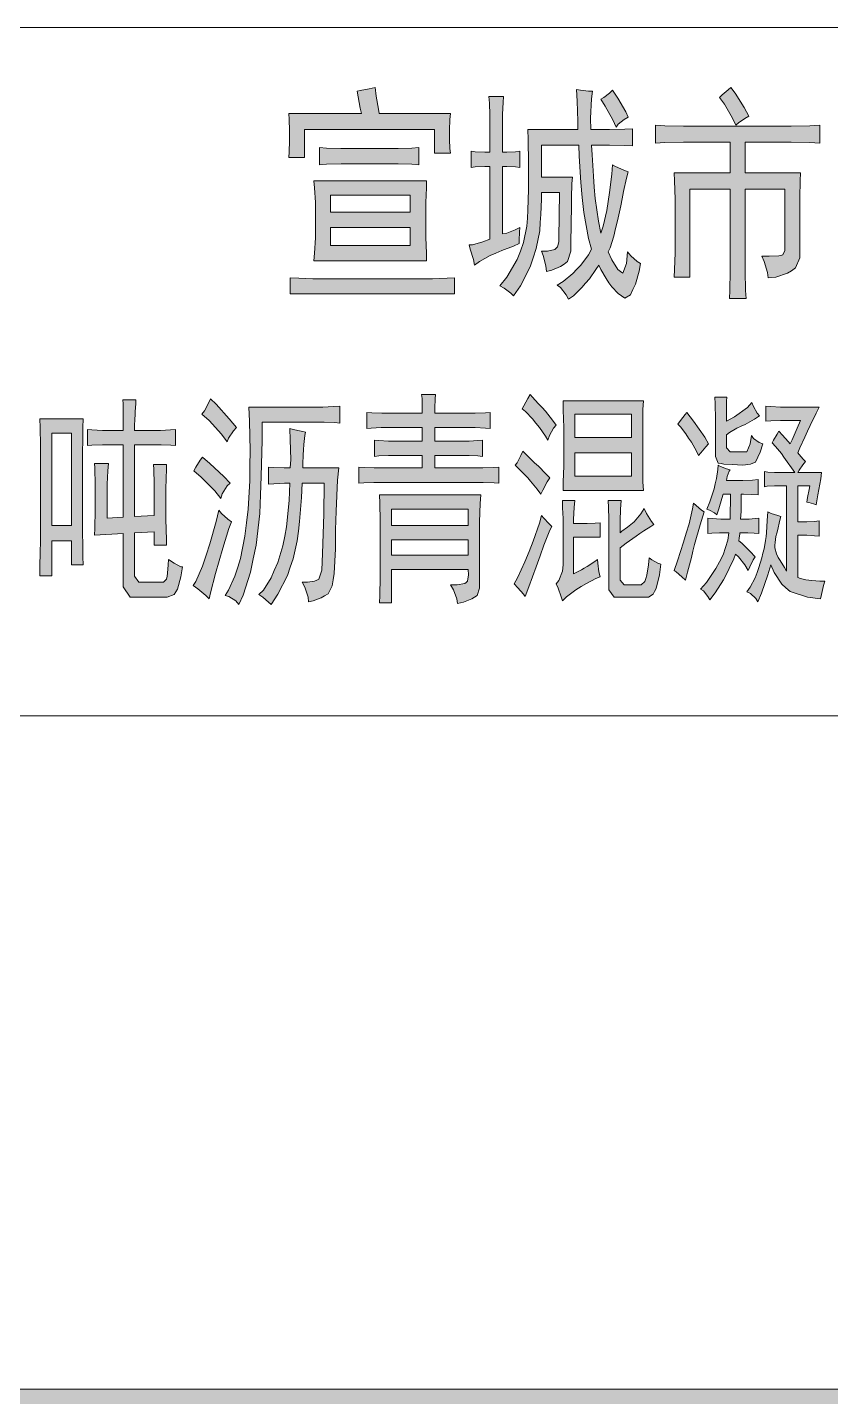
# Model space of a CAD drawing. Header units: millimetres. Extents: x 0 to 207, y 0 to 293.
# Drawn here: x 104.08 to 117.16, y 242.76 to 265.05 of the extents above; entities that cross this region are included whole.
import ezdxf

# ---------------------------------------------------------------- set-up
doc = ezdxf.new("R2010")
doc.units = ezdxf.units.MM

msp = doc.modelspace()

# ---------------------------------------------------------------- hatches: boundary and pattern name
h = msp.add_hatch(color=0)
h.dxf.hatch_style = 2
h.paths.add_polyline_path([(109.738583, 264.071806), (109.75975, 263.934222), (109.795028, 263.722556), (109.805611, 263.648472), (110.96625, 263.648472), (110.959194, 263.553222), (110.952139, 263.380361), (110.952139, 263.299222), (110.952139, 263.225139), (110.959194, 263.0805), (110.96625, 263.006417), (110.708722, 263.006417), (110.708722, 263.387417), (108.592056, 263.387417), (108.592056, 262.932333), (108.334528, 262.932333), (108.341583, 263.027583), (108.345111, 263.203972), (108.345111, 263.285111), (108.345111, 263.373306), (108.341583, 263.553222), (108.334528, 263.648472), (109.516333, 263.648472), (109.498694, 263.736667), (109.463417, 263.920111), (109.445778, 264.015361), (109.498694, 264.022417), (109.643333, 264.050639)])
h = msp.add_hatch(color=0)
h.dxf.hatch_style = 2
h.paths.add_polyline_path([(113.605028, 262.815917), (113.657944, 262.787694), (113.788472, 262.727722), (113.862556, 262.6995), (113.834333, 262.597194), (113.784944, 262.378472), (113.763778, 262.262056), (113.742611, 262.145639), (113.689694, 261.902222), (113.657944, 261.77875), (113.626194, 261.655278), (113.566222, 261.464778), (113.534472, 261.39775), (113.594444, 261.267222), (113.693222, 261.108472), (113.735556, 261.076722), (113.774361, 261.0485), (113.834333, 261.20725), (113.851972, 261.39775), (113.904889, 261.33425), (114.010722, 261.239), (114.063639, 261.210778), (114.038944, 261.083778), (113.978972, 260.872111), (113.940167, 260.783917), (113.901361, 260.69925), (113.809639, 260.646333), (113.753194, 260.681611), (113.69675, 260.720417), (113.594444, 260.82625), (113.548583, 260.893278), (113.502722, 260.963833), (113.418056, 261.108472), (113.382778, 261.179028), (113.336917, 261.108472), (113.231083, 260.960306), (113.167583, 260.886222), (113.107611, 260.815667), (112.970028, 260.681611), (112.892417, 260.625167), (112.853611, 260.69925), (112.758361, 260.815667), (112.705444, 260.858), (112.800694, 260.917972), (112.959444, 261.044972), (113.026472, 261.115528), (113.0935, 261.182556), (113.213444, 261.348361), (113.266361, 261.443611), (113.213444, 261.616472), (113.139361, 262.039806), (113.114667, 262.283222), (113.0935, 262.526639), (113.06175, 262.9535), (113.058222, 263.136944), (112.447917, 263.136944), (112.447917, 262.611306), (112.952389, 262.611306), (112.945333, 262.509), (112.938278, 262.276167), (112.938278, 262.145639), (112.927694, 261.545917), (112.927694, 261.411861), (112.87125, 261.242528), (112.818333, 261.200194), (112.761889, 261.161389), (112.61725, 261.097889), (112.532583, 261.076722), (112.518472, 261.171972), (112.479667, 261.341306), (112.447917, 261.411861), (112.546694, 261.411861), (112.666639, 261.436556), (112.687806, 261.457722), (112.708972, 261.478889), (112.730139, 261.560028), (112.730139, 261.616472), (112.740722, 262.364361), (112.447917, 262.364361), (112.447917, 262.255), (112.440861, 262.008056), (112.430278, 261.874), (112.423222, 261.739944), (112.36325, 261.454194), (112.313861, 261.3025), (112.264472, 261.154333), (112.105722, 260.843889), (111.992833, 260.681611), (111.9505, 260.727472), (111.841139, 260.808611), (111.770583, 260.843889), (111.887, 260.988528), (112.052806, 261.274278), (112.105722, 261.411861), (112.155111, 261.552972), (112.211556, 261.817556), (112.222139, 261.948083), (112.229194, 262.075083), (112.239778, 262.41375), (112.239778, 262.625417), (112.239778, 262.844139), (112.232722, 263.225139), (112.225667, 263.387417), (113.044111, 263.387417), (113.044111, 263.525), (113.033528, 263.853083), (113.022944, 264.043583), (113.086444, 264.029472), (113.213444, 264.015361), (113.280472, 264.015361), (113.262833, 263.891889), (113.248722, 263.574389), (113.255778, 263.387417), (113.432167, 263.387417), (113.559167, 263.387417), (113.809639, 263.394472), (113.933111, 263.401528), (113.933111, 263.122833), (113.809639, 263.129889), (113.559167, 263.136944), (113.432167, 263.136944), (113.266361, 263.136944), (113.273417, 262.978194), (113.294583, 262.632472), (113.308694, 262.452556), (113.322806, 262.269111), (113.37925, 261.895167), (113.418056, 261.704667), (113.453333, 261.814028), (113.513306, 262.071556), (113.534472, 262.216194), (113.559167, 262.364361), (113.594444, 262.664222)])
h = msp.add_hatch(color=0)
h.dxf.hatch_style = 2
h.paths.add_polyline_path([(113.605028, 264.029472), (113.693222, 263.898944), (113.82375, 263.676694), (113.862556, 263.592028), (113.799056, 263.553222), (113.700278, 263.475611), (113.665, 263.42975), (113.612083, 263.546167), (113.488611, 263.771944), (113.418056, 263.881306), (113.467444, 263.913056), (113.559167, 263.983611)])
h = msp.add_hatch(color=0)
h.dxf.hatch_style = 2
h.paths.add_polyline_path([(115.534722, 264.071806), (115.605278, 263.983611), (115.749917, 263.750778), (115.827528, 263.606139), (115.764028, 263.567333), (115.658194, 263.496778), (115.615861, 263.457972), (115.562944, 263.574389), (115.428889, 263.803694), (115.34775, 263.913056), (115.393611, 263.955389), (115.488861, 264.036528)])
h = msp.add_hatch(color=0)
h.dxf.hatch_style = 2
h.paths.add_polyline_path([(112.088083, 261.531806), (111.992833, 261.493), (111.802333, 261.418917), (111.707083, 261.376583), (111.611833, 261.337778), (111.438972, 261.239), (111.361361, 261.179028), (111.340194, 261.274278), (111.290806, 261.443611), (111.269639, 261.514167), (111.326083, 261.514167), (111.495417, 261.560028), (111.608306, 261.602361), (111.608306, 262.787694), (111.527167, 262.787694), (111.371944, 262.780639), (111.304917, 262.773583), (111.304917, 263.034639), (111.371944, 263.027583), (111.527167, 263.020528), (111.608306, 263.020528), (111.608306, 263.546167), (111.608306, 263.627306), (111.60125, 263.817806), (111.594194, 263.927167), (111.830556, 263.927167), (111.8235, 263.831917), (111.816444, 263.641417), (111.816444, 263.546167), (111.816444, 263.020528), (111.887, 263.020528), (112.028111, 263.027583), (112.098667, 263.034639), (112.098667, 262.773583), (112.028111, 262.780639), (111.887, 262.787694), (111.816444, 262.787694), (111.816444, 261.690556), (111.883472, 261.704667), (112.021056, 261.757583), (112.098667, 261.792861), (112.091611, 261.718778), (112.088083, 261.58825)])
h = msp.add_hatch(color=0)
h.dxf.hatch_style = 2
h.paths.add_polyline_path([(116.377861, 263.443861), (116.515444, 263.443861), (116.822361, 263.450917), (116.984639, 263.457972), (116.984639, 263.168694), (116.822361, 263.17575), (116.515444, 263.182806), (116.377861, 263.182806), (115.767556, 263.182806), (115.767556, 262.685389), (116.670667, 262.685389), (116.663611, 262.554861), (116.656556, 262.283222), (116.656556, 262.145639), (116.656556, 261.4295), (116.656556, 261.3025), (116.589528, 261.136694), (116.5225, 261.090833), (116.455472, 261.0485), (116.264972, 260.988528), (116.1415, 260.974417), (116.130917, 261.062611), (116.078, 261.239), (116.039194, 261.327194), (116.159139, 261.327194), (116.314361, 261.33425), (116.346111, 261.341306), (116.381389, 261.348361), (116.413139, 261.422444), (116.413139, 261.485944), (116.413139, 262.420806), (115.767556, 262.420806), (115.767556, 261.267222), (115.767556, 261.083778), (115.774611, 260.769806), (115.781667, 260.639278), (115.510028, 260.639278), (115.517083, 260.769806), (115.524139, 261.083778), (115.524139, 261.267222), (115.524139, 262.420806), (114.867972, 262.420806), (114.867972, 260.988528), (114.610444, 260.988528), (114.6175, 261.108472), (114.624556, 261.383639), (114.624556, 261.545917), (114.624556, 262.085667), (114.624556, 262.255), (114.6175, 262.554861), (114.610444, 262.685389), (115.524139, 262.685389), (115.524139, 263.182806), (114.913833, 263.182806), (114.762139, 263.182806), (114.45875, 263.17575), (114.307056, 263.168694), (114.307056, 263.457972), (114.45875, 263.450917), (114.762139, 263.443861), (114.913833, 263.443861)])
h = msp.add_hatch(color=0)
h.dxf.hatch_style = 2
h.paths.add_polyline_path([(110.006694, 263.0805), (110.116056, 263.0805), (110.338306, 263.087556), (110.451194, 263.094611), (110.451194, 262.815917), (110.338306, 262.822972), (110.116056, 262.830028), (110.006694, 262.830028), (109.31525, 262.830028), (109.18825, 262.830028), (108.948361, 262.822972), (108.835472, 262.815917), (108.835472, 263.094611), (108.948361, 263.087556), (109.181194, 263.0805), (109.304667, 263.0805)])
h = msp.add_hatch(color=0)
h.paths.add_polyline_path([(110.578194, 262.554861), (110.574667, 262.441972), (110.567611, 262.202083), (110.567611, 262.071556), (110.567611, 261.764639), (110.567611, 261.634111), (110.574667, 261.376583), (110.578194, 261.253111), (108.74375, 261.253111), (108.754333, 261.376583), (108.768444, 261.627056), (108.768444, 261.750528), (108.768444, 262.071556), (108.768444, 262.202083), (108.754333, 262.441972), (108.74375, 262.554861)])
h.paths.add_polyline_path([(110.310083, 261.500056), (110.310083, 261.792861), (109.011861, 261.792861), (109.011861, 261.500056)])
h.paths.add_polyline_path([(110.310083, 262.043333), (110.310083, 262.3185), (109.011861, 262.3185), (109.011861, 262.043333)])
h = msp.add_hatch(color=0)
h.dxf.hatch_style = 2
h.paths.add_polyline_path([(110.557028, 260.960306), (110.673444, 260.960306), (110.913333, 260.967361), (111.033278, 260.974417), (111.033278, 260.713361), (108.359222, 260.713361), (108.359222, 260.974417), (108.496806, 260.967361), (108.726111, 260.960306), (108.814306, 260.960306)])
h = msp.add_hatch(color=0)
h.dxf.hatch_style = 2
h.paths.add_polyline_path([(110.722833, 259.076472), (110.719306, 259.002389), (110.71225, 258.850694), (110.71225, 258.769556), (111.276694, 258.769556), (111.368417, 258.769556), (111.53775, 258.776611), (111.611833, 258.783667), (111.611833, 258.522611), (111.53775, 258.529667), (111.371944, 258.536722), (111.287278, 258.536722), (110.71225, 258.536722), (110.71225, 258.318), (111.202611, 258.318), (111.269639, 258.318), (111.414278, 258.325056), (111.491889, 258.332111), (111.491889, 258.067528), (111.414278, 258.074583), (111.269639, 258.085167), (111.202611, 258.085167), (110.71225, 258.085167), (110.71225, 257.880556), (111.400167, 257.880556), (111.495417, 257.880556), (111.675333, 257.887611), (111.756472, 257.894667), (111.756472, 257.630083), (111.678861, 257.637139), (111.502472, 257.644194), (111.400167, 257.644194), (109.802083, 257.644194), (109.720944, 257.644194), (109.558667, 257.637139), (109.474, 257.630083), (109.474, 257.894667), (109.562194, 257.887611), (109.724472, 257.880556), (109.802083, 257.880556), (110.507639, 257.880556), (110.507639, 258.085167), (110.038444, 258.085167), (109.957306, 258.085167), (109.802083, 258.074583), (109.731528, 258.067528), (109.731528, 258.332111), (109.802083, 258.325056), (109.957306, 258.318), (110.038444, 258.318), (110.507639, 258.318), (110.507639, 258.536722), (109.925556, 258.536722), (109.837361, 258.536722), (109.678611, 258.529667), (109.608056, 258.522611), (109.608056, 258.783667), (109.689194, 258.776611), (109.847944, 258.769556), (109.925556, 258.769556), (110.507639, 258.769556), (110.507639, 258.85775), (110.504111, 259.012972), (110.497056, 259.076472)])
h = msp.add_hatch(color=0)
h.dxf.hatch_style = 2
h.paths.add_polyline_path([(112.268, 259.076472), (112.303278, 259.034139), (112.398528, 258.928306), (112.4585, 258.864806), (112.514944, 258.804833), (112.631361, 258.660194), (112.687806, 258.579056), (112.645472, 258.529667), (112.578444, 258.406194), (112.55375, 258.332111), (112.514944, 258.399139), (112.416167, 258.536722), (112.359722, 258.610806), (112.303278, 258.681361), (112.190389, 258.797778), (112.133944, 258.843639), (112.162167, 258.893028), (112.225667, 259.012972)])
h = msp.add_hatch(color=0)
h.dxf.hatch_style = 2
h.paths.add_polyline_path([(116.000389, 258.727222), (115.91925, 258.674306), (115.767556, 258.589639), (115.700528, 258.557889), (115.629972, 258.526139), (115.510028, 258.455583), (115.460639, 258.420306), (115.460639, 258.272139), (115.460639, 258.208639), (115.520611, 258.141611), (115.580583, 258.141611), (115.767556, 258.141611), (115.795778, 258.141611), (115.848694, 258.272139), (115.869861, 258.406194), (115.905139, 258.360333), (115.996861, 258.296833), (116.053306, 258.272139), (116.010972, 258.134556), (115.933361, 257.975806), (115.894556, 257.958167), (115.85575, 257.940528), (115.72875, 257.926417), (115.644083, 257.929944), (115.555889, 257.933472), (115.421833, 257.944056), (115.375972, 257.951111), (115.330111, 257.958167), (115.28425, 258.067528), (115.28425, 258.169833), (115.28425, 258.536722), (115.28425, 258.674306), (115.280722, 258.924778), (115.273667, 259.034139), (115.467694, 259.034139), (115.464167, 258.967111), (115.460639, 258.769556), (115.460639, 258.639028), (115.591167, 258.713111), (115.802833, 258.864806), (115.876917, 258.945944), (115.905139, 258.878917), (115.965111, 258.769556)])
h = msp.add_hatch(color=0)
h.dxf.hatch_style = 2
h.paths.add_polyline_path([(106.253139, 256.021417), (106.295472, 256.021417), (106.344861, 256.070806), (106.351917, 256.116667), (106.358972, 256.166056), (106.369556, 256.300111), (106.376611, 256.388306), (106.464806, 256.328333), (106.574167, 256.271889), (106.602389, 256.271889), (106.574167, 256.109611), (106.52125, 255.905), (106.493028, 255.862667), (106.464806, 255.820333), (106.355444, 255.774472), (106.274306, 255.774472), (105.8545, 255.774472), (105.748667, 255.774472), (105.639306, 255.943806), (105.639306, 256.109611), (105.639306, 256.811639), (105.170111, 256.783417), (105.173639, 256.892778), (105.180694, 257.199694), (105.180694, 257.39725), (105.180694, 257.601861), (105.173639, 257.880556), (105.170111, 257.951111), (105.395889, 257.951111), (105.385306, 257.834694), (105.374722, 257.615972), (105.374722, 257.513667), (105.374722, 257.062111), (105.639306, 257.076222), (105.639306, 258.258028), (105.402944, 258.258028), (105.300639, 258.258028), (105.127778, 258.250972), (105.057222, 258.243917), (105.057222, 258.5085), (105.127778, 258.501444), (105.300639, 258.490861), (105.402944, 258.490861), (105.639306, 258.490861), (105.639306, 258.674306), (105.635778, 258.924778), (105.628722, 258.988278), (105.843917, 258.988278), (105.840389, 258.924778), (105.833333, 258.797778), (105.829806, 258.741333), (105.826278, 258.681361), (105.82275, 258.557889), (105.82275, 258.490861), (106.161417, 258.490861), (106.242556, 258.490861), (106.408361, 258.501444), (106.4895, 258.5085), (106.4895, 258.243917), (106.411889, 258.250972), (106.253139, 258.258028), (106.172, 258.258028), (105.82275, 258.258028), (105.82275, 257.090333), (106.14025, 257.104444), (106.14025, 257.471333), (106.14025, 257.623028), (106.136722, 257.855861), (106.129667, 257.937), (106.344861, 257.937), (106.341333, 257.862917), (106.334278, 257.541889), (106.334278, 257.294944), (106.334278, 257.044472), (106.341333, 256.709333), (106.344861, 256.621139), (106.14025, 256.621139), (106.14025, 256.839861), (105.82275, 256.82575), (105.82275, 256.211917), (105.82275, 256.116667), (105.889778, 256.021417), (105.956806, 256.021417)])
h = msp.add_hatch(color=0)
h.dxf.hatch_style = 2
h.paths.add_polyline_path([(107.061, 259.002389), (107.152722, 258.917722), (107.364389, 258.681361), (107.480806, 258.536722), (107.431417, 258.483806), (107.353806, 258.367389), (107.329111, 258.303889), (107.240917, 258.427361), (107.036306, 258.653139), (106.919889, 258.755444), (106.958694, 258.808361), (107.02925, 258.931833)])
h = msp.add_hatch(color=0)
h.dxf.hatch_style = 2
h.paths.add_polyline_path([(107.523139, 255.658056), (107.470222, 255.718028), (107.357333, 255.788583), (107.297361, 255.802694), (107.353806, 255.890889), (107.456111, 256.120194), (107.501972, 256.264833), (107.547833, 256.405944), (107.618389, 256.769306), (107.643083, 256.988028), (107.671306, 257.20675), (107.699528, 257.672417), (107.699528, 257.915833), (107.703056, 258.15925), (107.696, 258.639028), (107.685417, 258.871861), (108.821361, 258.871861), (108.888389, 258.871861), (109.06125, 258.878917), (109.167083, 258.885972), (109.167083, 258.610806), (109.082417, 258.617861), (108.909556, 258.624917), (108.821361, 258.624917), (107.900611, 258.624917), (107.900611, 258.332111), (107.8865, 257.739444), (107.875917, 257.439583), (107.861806, 257.139722), (107.801833, 256.621139), (107.755972, 256.402417), (107.710111, 256.183694), (107.593694, 255.80975)])
h = msp.add_hatch(color=0)
h.paths.add_polyline_path([(114.1095, 258.974167), (114.102444, 258.829528), (114.098917, 258.543778), (114.098917, 258.406194), (114.098917, 258.039306), (114.098917, 257.915833), (114.102444, 257.65125), (114.1095, 257.513667), (112.800694, 257.513667), (112.804222, 257.65125), (112.811278, 257.908778), (112.811278, 258.025194), (112.811278, 258.406194), (112.811278, 258.536722), (112.804222, 258.822472), (112.800694, 258.974167)])
h.paths.add_polyline_path([(113.915472, 257.7465), (113.915472, 258.1275), (112.994722, 258.1275), (112.994722, 257.7465)])
h.paths.add_polyline_path([(113.915472, 258.374444), (113.915472, 258.755444), (112.994722, 258.755444), (112.994722, 258.374444)])
h = msp.add_hatch(color=0)
h.dxf.hatch_style = 2
h.paths.add_polyline_path([(116.205, 258.289778), (116.229694, 258.332111), (116.286139, 258.427361), (116.317889, 258.47675), (116.374333, 258.41325), (116.466056, 258.310944), (116.501333, 258.272139), (116.533083, 258.339167), (116.614222, 258.529667), (116.667139, 258.653139), (116.420194, 258.653139), (116.342583, 258.653139), (116.183833, 258.646083), (116.102694, 258.639028), (116.102694, 258.885972), (116.183833, 258.878917), (116.342583, 258.871861), (116.420194, 258.871861), (116.974056, 258.871861), (116.921139, 258.769556), (116.825889, 258.572), (116.783556, 258.47675), (116.741222, 258.3815), (116.660083, 258.208639), (116.624806, 258.1275), (116.6495, 258.099278), (116.713, 258.025194), (116.748278, 257.982861), (116.705944, 257.929944), (116.645972, 257.84175), (116.624806, 257.806472), (117.012861, 257.806472), (116.99875, 257.704167), (116.952889, 257.439583), (116.921139, 257.280833), (116.882333, 257.294944), (116.804722, 257.316111), (116.769444, 257.323167), (116.783556, 257.39725), (116.80825, 257.527778), (116.818833, 257.58775), (116.624806, 257.58775), (116.624806, 257.002139), (116.716528, 257.002139), (116.769444, 257.002139), (116.896444, 257.009194), (116.974056, 257.01625), (116.974056, 256.769306), (116.896444, 256.776361), (116.769444, 256.783417), (116.716528, 256.783417), (116.624806, 256.783417), (116.624806, 256.0955), (116.667139, 256.081389), (116.755333, 256.060222), (116.804722, 256.053167), (116.854111, 256.046111), (116.984639, 256.039056), (117.065778, 256.039056), (117.044611, 255.964972), (117.009333, 255.820333), (116.991694, 255.74625), (116.780028, 255.774472), (116.497806, 255.866194), (116.430778, 255.929694), (116.36375, 255.989667), (116.240278, 256.176639), (116.183833, 256.300111), (116.137972, 256.141361), (116.032139, 255.8415), (115.972167, 255.700389), (115.940417, 255.753306), (115.852222, 255.834444), (115.795778, 255.862667), (115.848694, 255.93675), (115.929833, 256.091972), (115.961583, 256.176639), (115.989806, 256.261306), (116.039194, 256.416528), (116.056833, 256.490611), (116.074472, 256.564694), (116.099167, 256.69875), (116.10975, 256.76225), (116.116806, 256.822222), (116.127389, 257.023306), (116.134444, 257.164417), (116.190889, 257.139722), (116.296722, 257.104444), (116.349639, 257.090333), (116.328472, 257.009194), (116.296722, 256.875139), (116.282611, 256.818694), (116.2685, 256.765778), (116.254389, 256.667), (116.250861, 256.621139), (116.250861, 256.578806), (116.275556, 256.480028), (116.307306, 256.423583), (116.339056, 256.370667), (116.406083, 256.257778), (116.441361, 256.197806), (116.441361, 257.58775), (116.317889, 257.58775), (116.247333, 257.58775), (116.127389, 257.580694), (116.081528, 257.573639), (116.081528, 257.820583), (116.134444, 257.813528), (116.247333, 257.806472), (116.307306, 257.806472), (116.575417, 257.806472), (116.399028, 258.053417), (116.360222, 258.113389), (116.261444, 258.229806)])
h = msp.add_hatch(color=0)
h.paths.add_polyline_path([(104.986667, 258.681361), (104.979611, 258.536722), (104.976083, 257.929944), (104.976083, 257.471333), (104.976083, 257.01625), (104.979611, 256.430639), (104.986667, 256.300111), (104.792639, 256.300111), (104.792639, 256.695222), (104.475139, 256.695222), (104.475139, 256.123722), (104.281111, 256.123722), (104.281111, 256.257778), (104.284639, 256.525889), (104.288167, 256.667), (104.288167, 258.099278), (104.288167, 258.243917), (104.284639, 258.536722), (104.281111, 258.681361)])
h.paths.add_polyline_path([(104.792639, 256.942167), (104.792639, 258.448528), (104.475139, 258.448528), (104.475139, 256.942167)])
h = msp.add_hatch(color=0)
h.dxf.hatch_style = 2
h.paths.add_polyline_path([(114.815056, 258.783667), (114.927944, 258.639028), (115.107861, 258.3815), (115.171361, 258.272139), (115.1255, 258.22275), (115.044361, 258.1275), (115.009083, 258.085167), (114.973806, 258.155722), (114.892667, 258.300361), (114.846806, 258.367389), (114.800944, 258.437944), (114.71275, 258.550833), (114.670417, 258.593167), (114.716278, 258.653139), (114.790361, 258.748389)])
h = msp.add_hatch(color=0)
h.dxf.hatch_style = 2
h.paths.add_polyline_path([(108.655556, 255.700389), (108.6485, 255.774472), (108.595583, 255.93675), (108.55325, 256.021417), (108.637917, 256.021417), (108.754333, 256.039056), (108.789611, 256.053167), (108.824889, 256.067278), (108.87075, 256.215444), (108.877806, 256.353028), (108.884861, 256.487083), (108.9025, 257.125611), (108.913083, 257.630083), (108.55325, 257.630083), (108.539139, 257.39725), (108.507389, 257.005667), (108.48975, 256.850444), (108.472111, 256.691694), (108.405083, 256.398889), (108.359222, 256.264833), (108.313361, 256.130778), (108.154611, 255.827389), (108.04525, 255.658056), (108.006444, 255.693333), (107.911194, 255.774472), (107.847694, 255.820333), (107.921778, 255.890889), (108.04525, 256.088444), (108.098167, 256.211917), (108.154611, 256.338917), (108.239278, 256.614083), (108.2675, 256.769306), (108.29925, 256.921), (108.341583, 257.351389), (108.352167, 257.630083), (108.263972, 257.630083), (108.091111, 257.623028), (108.002917, 257.615972), (108.002917, 257.894667), (108.080528, 257.887611), (108.256917, 257.880556), (108.359222, 257.880556), (108.366278, 258.018139), (108.359222, 258.339167), (108.352167, 258.522611), (108.405083, 258.5085), (108.535611, 258.47675), (108.606167, 258.462639), (108.595583, 258.406194), (108.581472, 258.261556), (108.574417, 258.176889), (108.570889, 258.09575), (108.563833, 257.944056), (108.563833, 257.880556), (109.149444, 257.880556), (109.128278, 257.683), (109.103583, 257.178528), (109.096528, 256.871611), (109.093, 256.564694), (109.071833, 256.159), (109.057722, 256.060222), (109.040083, 255.961444), (108.973056, 255.830917), (108.916611, 255.795639), (108.863694, 255.763889), (108.733167, 255.718028)])
h = msp.add_hatch(color=0)
h.dxf.hatch_style = 2
h.paths.add_polyline_path([(112.144528, 258.155722), (112.179806, 258.120444), (112.278583, 258.025194), (112.338556, 257.965222), (112.402056, 257.908778), (112.522, 257.785306), (112.5855, 257.718278), (112.543167, 257.65125), (112.472611, 257.520722), (112.440861, 257.453694), (112.380889, 257.534833), (112.271528, 257.665361), (112.225667, 257.718278), (112.179806, 257.767667), (112.0775, 257.869972), (112.021056, 257.922889), (112.052806, 257.965222), (112.112778, 258.085167)])
h = msp.add_hatch(color=0)
h.dxf.hatch_style = 2
h.paths.add_polyline_path([(106.926944, 258.053417), (107.050417, 257.951111), (107.276194, 257.739444), (107.3785, 257.630083), (107.329111, 257.58775), (107.2515, 257.46075), (107.226806, 257.383139), (107.128028, 257.506611), (106.909306, 257.732389), (106.785833, 257.834694), (106.821111, 257.894667), (106.891667, 258.004028)])
h = msp.add_hatch(color=0)
h.dxf.hatch_style = 2
h.paths.add_polyline_path([(115.66525, 256.695222), (115.714639, 256.652889), (115.848694, 256.518833), (115.929833, 256.430639), (115.898083, 256.38125), (115.841639, 256.271889), (115.816944, 256.211917), (115.7605, 256.300111), (115.658194, 256.430639), (115.612333, 256.4765), (115.580583, 256.402417), (115.5065, 256.240139), (115.460639, 256.148417), (115.414778, 256.056694), (115.280722, 255.848556), (115.192528, 255.732139), (115.160778, 255.788583), (115.086694, 255.876778), (115.040833, 255.905), (115.136083, 256.014361), (115.291306, 256.240139), (115.351278, 256.353028), (115.41125, 256.465917), (115.485333, 256.702278), (115.499444, 256.82575), (115.407722, 256.82575), (115.34775, 256.82575), (115.224278, 256.818694), (115.160778, 256.811639), (115.160778, 257.062111), (115.227806, 257.055056), (115.372444, 257.044472), (115.450056, 257.044472), (115.520611, 257.044472), (115.524139, 257.146778), (115.531194, 257.351389), (115.531194, 257.453694), (115.407722, 257.453694), (115.386556, 257.383139), (115.337167, 257.213806), (115.305417, 257.118556), (115.270139, 257.146778), (115.189, 257.192639), (115.143139, 257.20675), (115.192528, 257.330222), (115.263083, 257.538361), (115.280722, 257.623028), (115.298361, 257.707694), (115.319528, 257.855861), (115.326583, 257.922889), (115.365389, 257.901722), (115.464167, 257.862917), (115.520611, 257.848806), (115.5065, 257.827639), (115.47475, 257.739444), (115.460639, 257.675944), (115.66525, 257.675944), (115.72875, 257.675944), (115.8875, 257.683), (115.979222, 257.690056), (115.979222, 257.439583), (115.876917, 257.446639), (115.739333, 257.453694), (115.704056, 257.453694), (115.704056, 257.376083), (115.700528, 257.171472), (115.693472, 257.044472), (115.795778, 257.044472), (115.831056, 257.044472), (115.929833, 257.055056), (115.989806, 257.062111), (115.989806, 256.811639), (115.915722, 256.818694), (115.813417, 256.82575), (115.785194, 256.82575), (115.682889, 256.82575), (115.682889, 256.804583), (115.672306, 256.737556)])
h = msp.add_hatch(color=0)
h.paths.add_polyline_path([(110.969778, 255.979083), (111.075611, 255.979083), (111.202611, 255.996722), (111.223778, 256.014361), (111.244944, 256.035528), (111.259056, 256.141361), (111.255528, 256.226028), (110.006694, 256.226028), (110.006694, 255.686278), (109.812667, 255.686278), (109.819722, 255.802694), (109.82325, 256.102556), (109.82325, 256.286), (109.82325, 256.8575), (109.82325, 257.01625), (109.819722, 257.309056), (109.812667, 257.439583), (111.460139, 257.439583), (111.449556, 257.302), (111.438972, 257.002139), (111.438972, 256.839861), (111.438972, 256.007306), (111.438972, 255.922639), (111.400167, 255.802694), (111.357833, 255.774472), (111.3155, 255.74625), (111.177917, 255.693333), (111.082667, 255.672167), (111.072083, 255.74625), (111.015639, 255.897944)])
h.paths.add_polyline_path([(111.255528, 256.942167), (111.255528, 257.20675), (110.006694, 257.20675), (110.006694, 256.942167)])
h.paths.add_polyline_path([(111.255528, 256.462389), (111.255528, 256.709333), (110.006694, 256.709333), (110.006694, 256.462389)])
h = msp.add_hatch(color=0)
h.dxf.hatch_style = 2
h.paths.add_polyline_path([(112.687806, 255.993194), (112.733667, 256.046111), (112.790111, 256.197806), (112.800694, 256.300111), (112.800694, 257.002139), (112.800694, 257.055056), (112.793639, 257.227917), (112.790111, 257.351389), (112.994722, 257.351389), (112.984139, 257.234972), (112.973556, 257.044472), (112.973556, 256.973917), (113.135833, 256.973917), (113.192278, 256.973917), (113.326333, 256.980972), (113.403944, 256.988028), (113.403944, 256.755194), (112.973556, 256.755194), (112.973556, 256.155472), (113.015889, 256.176639), (113.100556, 256.2225), (113.146417, 256.250722), (113.192278, 256.275417), (113.301639, 256.345972), (113.361611, 256.388306), (113.368667, 256.328333), (113.386306, 256.19075), (113.403944, 256.109611), (113.336917, 256.081389), (113.181694, 256.00025), (113.097028, 255.950861), (113.008833, 255.897944), (112.857139, 255.781528), (112.790111, 255.718028), (112.768944, 255.781528), (112.719556, 255.922639)])
h = msp.add_hatch(color=0)
h.dxf.hatch_style = 2
h.paths.add_polyline_path([(113.749667, 257.351389), (113.739083, 257.20675), (113.732028, 257.01625), (113.732028, 256.973917), (113.732028, 256.82575), (113.76025, 256.850444), (113.848444, 256.913944), (113.904889, 256.959806), (113.961333, 257.002139), (114.067167, 257.132667), (114.120083, 257.220861), (114.158889, 257.139722), (114.243556, 257.009194), (114.282361, 256.959806), (114.232972, 256.928056), (114.116556, 256.8575), (114.053056, 256.811639), (113.989556, 256.769306), (113.827278, 256.652889), (113.732028, 256.578806), (113.732028, 256.123722), (113.732028, 256.053167), (113.795528, 255.979083), (113.862556, 255.979083), (114.028361, 255.979083), (114.074222, 255.979083), (114.134194, 256.032), (114.148306, 256.081389), (114.165944, 256.134306), (114.190639, 256.300111), (114.201222, 256.416528), (114.247083, 256.38125), (114.345861, 256.328333), (114.39525, 256.314222), (114.370556, 256.141361), (114.317639, 255.915583), (114.292944, 255.869722), (114.26825, 255.823861), (114.194167, 255.774472), (114.148306, 255.774472), (113.721444, 255.774472), (113.63325, 255.774472), (113.545056, 255.897944), (113.545056, 256.021417), (113.545056, 256.973917), (113.545056, 257.044472), (113.541528, 257.234972), (113.534472, 257.351389)])
h = msp.add_hatch(color=0)
h.dxf.hatch_style = 2
h.paths.add_polyline_path([(114.610444, 256.211917), (114.666889, 256.367139), (114.765667, 256.670528), (114.808, 256.818694), (114.853861, 256.970389), (114.910306, 257.213806), (114.927944, 257.309056), (114.96675, 257.266722), (115.054944, 257.192639), (115.100806, 257.164417), (115.033778, 256.95275), (114.942056, 256.631722), (114.917361, 256.525889), (114.892667, 256.420056), (114.829167, 256.183694), (114.793889, 256.053167), (114.737444, 256.109611), (114.645722, 256.19075)])
h = msp.add_hatch(color=0)
h.dxf.hatch_style = 2
h.paths.add_polyline_path([(107.399667, 257.002139), (107.357333, 256.892778), (107.258556, 256.575278), (107.198583, 256.367139), (107.142139, 256.159), (107.061, 255.848556), (107.039833, 255.74625), (106.983389, 255.802694), (106.852861, 255.912056), (106.77525, 255.964972), (106.821111, 256.032), (106.926944, 256.278944), (106.990444, 256.462389), (107.050417, 256.645833), (107.152722, 257.009194), (107.195056, 257.192639), (107.240917, 257.139722), (107.343222, 257.044472)])
h = msp.add_hatch(color=0)
h.dxf.hatch_style = 2
h.paths.add_polyline_path([(112.61725, 256.928056), (112.5855, 256.864556), (112.49025, 256.621139), (112.42675, 256.448278), (112.36325, 256.271889), (112.243306, 255.943806), (112.186861, 255.788583), (112.155111, 255.827389), (112.063389, 255.929694), (112.003417, 255.993194), (112.059861, 256.088444), (112.179806, 256.353028), (112.246833, 256.518833), (112.313861, 256.688167), (112.416167, 256.980972), (112.451444, 257.104444), (112.486722, 257.062111), (112.567861, 256.973917)])
h = msp.add_hatch(color=0)
h.dxf.hatch_style = 2
h.paths.add_polyline_path([(201.9935, 242.883972), (201.9935, 242.390083), (25.124833, 242.390083), (25.124833, 242.883972)])

# ---------------------------------------------------------------- linework, layer by layer
at = {"color": 0, "lineweight": 0}
for points in [[(77.840417, 265.052528), (201.9935, 265.052528)], [(77.840417, 253.844778), (201.9935, 253.844778)]]:
    msp.add_lwpolyline(points, dxfattribs=at)
for points in [[(109.738583, 264.071806), (109.75975, 263.934222), (109.795028, 263.722556), (109.805611, 263.648472), (110.96625, 263.648472), (110.959194, 263.553222), (110.952139, 263.380361), (110.952139, 263.299222), (110.952139, 263.225139), (110.959194, 263.0805), (110.96625, 263.006417), (110.708722, 263.006417), (110.708722, 263.387417), (108.592056, 263.387417), (108.592056, 262.932333), (108.334528, 262.932333), (108.341583, 263.027583), (108.345111, 263.203972), (108.345111, 263.285111), (108.345111, 263.373306), (108.341583, 263.553222), (108.334528, 263.648472), (109.516333, 263.648472), (109.498694, 263.736667), (109.463417, 263.920111), (109.445778, 264.015361), (109.498694, 264.022417), (109.643333, 264.050639)], [(113.605028, 262.815917), (113.657944, 262.787694), (113.788472, 262.727722), (113.862556, 262.6995), (113.834333, 262.597194), (113.784944, 262.378472), (113.763778, 262.262056), (113.742611, 262.145639), (113.689694, 261.902222), (113.657944, 261.77875), (113.626194, 261.655278), (113.566222, 261.464778), (113.534472, 261.39775), (113.594444, 261.267222), (113.693222, 261.108472), (113.735556, 261.076722), (113.774361, 261.0485), (113.834333, 261.20725), (113.851972, 261.39775), (113.904889, 261.33425), (114.010722, 261.239), (114.063639, 261.210778), (114.038944, 261.083778), (113.978972, 260.872111), (113.940167, 260.783917), (113.901361, 260.69925), (113.809639, 260.646333), (113.753194, 260.681611), (113.69675, 260.720417), (113.594444, 260.82625), (113.548583, 260.893278), (113.502722, 260.963833), (113.418056, 261.108472), (113.382778, 261.179028), (113.336917, 261.108472), (113.231083, 260.960306), (113.167583, 260.886222), (113.107611, 260.815667), (112.970028, 260.681611), (112.892417, 260.625167), (112.853611, 260.69925), (112.758361, 260.815667), (112.705444, 260.858), (112.800694, 260.917972), (112.959444, 261.044972), (113.026472, 261.115528), (113.0935, 261.182556), (113.213444, 261.348361), (113.266361, 261.443611), (113.213444, 261.616472), (113.139361, 262.039806), (113.114667, 262.283222), (113.0935, 262.526639), (113.06175, 262.9535), (113.058222, 263.136944), (112.447917, 263.136944), (112.447917, 262.611306), (112.952389, 262.611306), (112.945333, 262.509), (112.938278, 262.276167), (112.938278, 262.145639), (112.927694, 261.545917), (112.927694, 261.411861), (112.87125, 261.242528), (112.818333, 261.200194), (112.761889, 261.161389), (112.61725, 261.097889), (112.532583, 261.076722), (112.518472, 261.171972), (112.479667, 261.341306), (112.447917, 261.411861), (112.546694, 261.411861), (112.666639, 261.436556), (112.687806, 261.457722), (112.708972, 261.478889), (112.730139, 261.560028), (112.730139, 261.616472), (112.740722, 262.364361), (112.447917, 262.364361), (112.447917, 262.255), (112.440861, 262.008056), (112.430278, 261.874), (112.423222, 261.739944), (112.36325, 261.454194), (112.313861, 261.3025), (112.264472, 261.154333), (112.105722, 260.843889), (111.992833, 260.681611), (111.9505, 260.727472), (111.841139, 260.808611), (111.770583, 260.843889), (111.887, 260.988528), (112.052806, 261.274278), (112.105722, 261.411861), (112.155111, 261.552972), (112.211556, 261.817556), (112.222139, 261.948083), (112.229194, 262.075083), (112.239778, 262.41375), (112.239778, 262.625417), (112.239778, 262.844139), (112.232722, 263.225139), (112.225667, 263.387417), (113.044111, 263.387417), (113.044111, 263.525), (113.033528, 263.853083), (113.022944, 264.043583), (113.086444, 264.029472), (113.213444, 264.015361), (113.280472, 264.015361), (113.262833, 263.891889), (113.248722, 263.574389), (113.255778, 263.387417), (113.432167, 263.387417), (113.559167, 263.387417), (113.809639, 263.394472), (113.933111, 263.401528), (113.933111, 263.122833), (113.809639, 263.129889), (113.559167, 263.136944), (113.432167, 263.136944), (113.266361, 263.136944), (113.273417, 262.978194), (113.294583, 262.632472), (113.308694, 262.452556), (113.322806, 262.269111), (113.37925, 261.895167), (113.418056, 261.704667), (113.453333, 261.814028), (113.513306, 262.071556), (113.534472, 262.216194), (113.559167, 262.364361), (113.594444, 262.664222)], [(113.605028, 264.029472), (113.693222, 263.898944), (113.82375, 263.676694), (113.862556, 263.592028), (113.799056, 263.553222), (113.700278, 263.475611), (113.665, 263.42975), (113.612083, 263.546167), (113.488611, 263.771944), (113.418056, 263.881306), (113.467444, 263.913056), (113.559167, 263.983611)], [(115.534722, 264.071806), (115.605278, 263.983611), (115.749917, 263.750778), (115.827528, 263.606139), (115.764028, 263.567333), (115.658194, 263.496778), (115.615861, 263.457972), (115.562944, 263.574389), (115.428889, 263.803694), (115.34775, 263.913056), (115.393611, 263.955389), (115.488861, 264.036528)], [(112.088083, 261.531806), (111.992833, 261.493), (111.802333, 261.418917), (111.707083, 261.376583), (111.611833, 261.337778), (111.438972, 261.239), (111.361361, 261.179028), (111.340194, 261.274278), (111.290806, 261.443611), (111.269639, 261.514167), (111.326083, 261.514167), (111.495417, 261.560028), (111.608306, 261.602361), (111.608306, 262.787694), (111.527167, 262.787694), (111.371944, 262.780639), (111.304917, 262.773583), (111.304917, 263.034639), (111.371944, 263.027583), (111.527167, 263.020528), (111.608306, 263.020528), (111.608306, 263.546167), (111.608306, 263.627306), (111.60125, 263.817806), (111.594194, 263.927167), (111.830556, 263.927167), (111.8235, 263.831917), (111.816444, 263.641417), (111.816444, 263.546167), (111.816444, 263.020528), (111.887, 263.020528), (112.028111, 263.027583), (112.098667, 263.034639), (112.098667, 262.773583), (112.028111, 262.780639), (111.887, 262.787694), (111.816444, 262.787694), (111.816444, 261.690556), (111.883472, 261.704667), (112.021056, 261.757583), (112.098667, 261.792861), (112.091611, 261.718778), (112.088083, 261.58825)], [(116.377861, 263.443861), (116.515444, 263.443861), (116.822361, 263.450917), (116.984639, 263.457972), (116.984639, 263.168694), (116.822361, 263.17575), (116.515444, 263.182806), (116.377861, 263.182806), (115.767556, 263.182806), (115.767556, 262.685389), (116.670667, 262.685389), (116.663611, 262.554861), (116.656556, 262.283222), (116.656556, 262.145639), (116.656556, 261.4295), (116.656556, 261.3025), (116.589528, 261.136694), (116.5225, 261.090833), (116.455472, 261.0485), (116.264972, 260.988528), (116.1415, 260.974417), (116.130917, 261.062611), (116.078, 261.239), (116.039194, 261.327194), (116.159139, 261.327194), (116.314361, 261.33425), (116.346111, 261.341306), (116.381389, 261.348361), (116.413139, 261.422444), (116.413139, 261.485944), (116.413139, 262.420806), (115.767556, 262.420806), (115.767556, 261.267222), (115.767556, 261.083778), (115.774611, 260.769806), (115.781667, 260.639278), (115.510028, 260.639278), (115.517083, 260.769806), (115.524139, 261.083778), (115.524139, 261.267222), (115.524139, 262.420806), (114.867972, 262.420806), (114.867972, 260.988528), (114.610444, 260.988528), (114.6175, 261.108472), (114.624556, 261.383639), (114.624556, 261.545917), (114.624556, 262.085667), (114.624556, 262.255), (114.6175, 262.554861), (114.610444, 262.685389), (115.524139, 262.685389), (115.524139, 263.182806), (114.913833, 263.182806), (114.762139, 263.182806), (114.45875, 263.17575), (114.307056, 263.168694), (114.307056, 263.457972), (114.45875, 263.450917), (114.762139, 263.443861), (114.913833, 263.443861)], [(110.006694, 263.0805), (110.116056, 263.0805), (110.338306, 263.087556), (110.451194, 263.094611), (110.451194, 262.815917), (110.338306, 262.822972), (110.116056, 262.830028), (110.006694, 262.830028), (109.31525, 262.830028), (109.18825, 262.830028), (108.948361, 262.822972), (108.835472, 262.815917), (108.835472, 263.094611), (108.948361, 263.087556), (109.181194, 263.0805), (109.304667, 263.0805)], [(110.578194, 262.554861), (110.574667, 262.441972), (110.567611, 262.202083), (110.567611, 262.071556), (110.567611, 261.764639), (110.567611, 261.634111), (110.574667, 261.376583), (110.578194, 261.253111), (108.74375, 261.253111), (108.754333, 261.376583), (108.768444, 261.627056), (108.768444, 261.750528), (108.768444, 262.071556), (108.768444, 262.202083), (108.754333, 262.441972), (108.74375, 262.554861)], [(110.310083, 262.043333), (110.310083, 262.3185), (109.011861, 262.3185), (109.011861, 262.043333)], [(110.310083, 261.500056), (110.310083, 261.792861), (109.011861, 261.792861), (109.011861, 261.500056)], [(110.557028, 260.960306), (110.673444, 260.960306), (110.913333, 260.967361), (111.033278, 260.974417), (111.033278, 260.713361), (108.359222, 260.713361), (108.359222, 260.974417), (108.496806, 260.967361), (108.726111, 260.960306), (108.814306, 260.960306)], [(110.722833, 259.076472), (110.719306, 259.002389), (110.71225, 258.850694), (110.71225, 258.769556), (111.276694, 258.769556), (111.368417, 258.769556), (111.53775, 258.776611), (111.611833, 258.783667), (111.611833, 258.522611), (111.53775, 258.529667), (111.371944, 258.536722), (111.287278, 258.536722), (110.71225, 258.536722), (110.71225, 258.318), (111.202611, 258.318), (111.269639, 258.318), (111.414278, 258.325056), (111.491889, 258.332111), (111.491889, 258.067528), (111.414278, 258.074583), (111.269639, 258.085167), (111.202611, 258.085167), (110.71225, 258.085167), (110.71225, 257.880556), (111.400167, 257.880556), (111.495417, 257.880556), (111.675333, 257.887611), (111.756472, 257.894667), (111.756472, 257.630083), (111.678861, 257.637139), (111.502472, 257.644194), (111.400167, 257.644194), (109.802083, 257.644194), (109.720944, 257.644194), (109.558667, 257.637139), (109.474, 257.630083), (109.474, 257.894667), (109.562194, 257.887611), (109.724472, 257.880556), (109.802083, 257.880556), (110.507639, 257.880556), (110.507639, 258.085167), (110.038444, 258.085167), (109.957306, 258.085167), (109.802083, 258.074583), (109.731528, 258.067528), (109.731528, 258.332111), (109.802083, 258.325056), (109.957306, 258.318), (110.038444, 258.318), (110.507639, 258.318), (110.507639, 258.536722), (109.925556, 258.536722), (109.837361, 258.536722), (109.678611, 258.529667), (109.608056, 258.522611), (109.608056, 258.783667), (109.689194, 258.776611), (109.847944, 258.769556), (109.925556, 258.769556), (110.507639, 258.769556), (110.507639, 258.85775), (110.504111, 259.012972), (110.497056, 259.076472)], [(112.268, 259.076472), (112.303278, 259.034139), (112.398528, 258.928306), (112.4585, 258.864806), (112.514944, 258.804833), (112.631361, 258.660194), (112.687806, 258.579056), (112.645472, 258.529667), (112.578444, 258.406194), (112.55375, 258.332111), (112.514944, 258.399139), (112.416167, 258.536722), (112.359722, 258.610806), (112.303278, 258.681361), (112.190389, 258.797778), (112.133944, 258.843639), (112.162167, 258.893028), (112.225667, 259.012972)], [(116.000389, 258.727222), (115.91925, 258.674306), (115.767556, 258.589639), (115.700528, 258.557889), (115.629972, 258.526139), (115.510028, 258.455583), (115.460639, 258.420306), (115.460639, 258.272139), (115.460639, 258.208639), (115.520611, 258.141611), (115.580583, 258.141611), (115.767556, 258.141611), (115.795778, 258.141611), (115.848694, 258.272139), (115.869861, 258.406194), (115.905139, 258.360333), (115.996861, 258.296833), (116.053306, 258.272139), (116.010972, 258.134556), (115.933361, 257.975806), (115.894556, 257.958167), (115.85575, 257.940528), (115.72875, 257.926417), (115.644083, 257.929944), (115.555889, 257.933472), (115.421833, 257.944056), (115.375972, 257.951111), (115.330111, 257.958167), (115.28425, 258.067528), (115.28425, 258.169833), (115.28425, 258.536722), (115.28425, 258.674306), (115.280722, 258.924778), (115.273667, 259.034139), (115.467694, 259.034139), (115.464167, 258.967111), (115.460639, 258.769556), (115.460639, 258.639028), (115.591167, 258.713111), (115.802833, 258.864806), (115.876917, 258.945944), (115.905139, 258.878917), (115.965111, 258.769556)], [(106.253139, 256.021417), (106.295472, 256.021417), (106.344861, 256.070806), (106.351917, 256.116667), (106.358972, 256.166056), (106.369556, 256.300111), (106.376611, 256.388306), (106.464806, 256.328333), (106.574167, 256.271889), (106.602389, 256.271889), (106.574167, 256.109611), (106.52125, 255.905), (106.493028, 255.862667), (106.464806, 255.820333), (106.355444, 255.774472), (106.274306, 255.774472), (105.8545, 255.774472), (105.748667, 255.774472), (105.639306, 255.943806), (105.639306, 256.109611), (105.639306, 256.811639), (105.170111, 256.783417), (105.173639, 256.892778), (105.180694, 257.199694), (105.180694, 257.39725), (105.180694, 257.601861), (105.173639, 257.880556), (105.170111, 257.951111), (105.395889, 257.951111), (105.385306, 257.834694), (105.374722, 257.615972), (105.374722, 257.513667), (105.374722, 257.062111), (105.639306, 257.076222), (105.639306, 258.258028), (105.402944, 258.258028), (105.300639, 258.258028), (105.127778, 258.250972), (105.057222, 258.243917), (105.057222, 258.5085), (105.127778, 258.501444), (105.300639, 258.490861), (105.402944, 258.490861), (105.639306, 258.490861), (105.639306, 258.674306), (105.635778, 258.924778), (105.628722, 258.988278), (105.843917, 258.988278), (105.840389, 258.924778), (105.833333, 258.797778), (105.829806, 258.741333), (105.826278, 258.681361), (105.82275, 258.557889), (105.82275, 258.490861), (106.161417, 258.490861), (106.242556, 258.490861), (106.408361, 258.501444), (106.4895, 258.5085), (106.4895, 258.243917), (106.411889, 258.250972), (106.253139, 258.258028), (106.172, 258.258028), (105.82275, 258.258028), (105.82275, 257.090333), (106.14025, 257.104444), (106.14025, 257.471333), (106.14025, 257.623028), (106.136722, 257.855861), (106.129667, 257.937), (106.344861, 257.937), (106.341333, 257.862917), (106.334278, 257.541889), (106.334278, 257.294944), (106.334278, 257.044472), (106.341333, 256.709333), (106.344861, 256.621139), (106.14025, 256.621139), (106.14025, 256.839861), (105.82275, 256.82575), (105.82275, 256.211917), (105.82275, 256.116667), (105.889778, 256.021417), (105.956806, 256.021417)], [(107.061, 259.002389), (107.152722, 258.917722), (107.364389, 258.681361), (107.480806, 258.536722), (107.431417, 258.483806), (107.353806, 258.367389), (107.329111, 258.303889), (107.240917, 258.427361), (107.036306, 258.653139), (106.919889, 258.755444), (106.958694, 258.808361), (107.02925, 258.931833)], [(107.523139, 255.658056), (107.470222, 255.718028), (107.357333, 255.788583), (107.297361, 255.802694), (107.353806, 255.890889), (107.456111, 256.120194), (107.501972, 256.264833), (107.547833, 256.405944), (107.618389, 256.769306), (107.643083, 256.988028), (107.671306, 257.20675), (107.699528, 257.672417), (107.699528, 257.915833), (107.703056, 258.15925), (107.696, 258.639028), (107.685417, 258.871861), (108.821361, 258.871861), (108.888389, 258.871861), (109.06125, 258.878917), (109.167083, 258.885972), (109.167083, 258.610806), (109.082417, 258.617861), (108.909556, 258.624917), (108.821361, 258.624917), (107.900611, 258.624917), (107.900611, 258.332111), (107.8865, 257.739444), (107.875917, 257.439583), (107.861806, 257.139722), (107.801833, 256.621139), (107.755972, 256.402417), (107.710111, 256.183694), (107.593694, 255.80975)], [(114.1095, 258.974167), (114.102444, 258.829528), (114.098917, 258.543778), (114.098917, 258.406194), (114.098917, 258.039306), (114.098917, 257.915833), (114.102444, 257.65125), (114.1095, 257.513667), (112.800694, 257.513667), (112.804222, 257.65125), (112.811278, 257.908778), (112.811278, 258.025194), (112.811278, 258.406194), (112.811278, 258.536722), (112.804222, 258.822472), (112.800694, 258.974167)], [(116.205, 258.289778), (116.229694, 258.332111), (116.286139, 258.427361), (116.317889, 258.47675), (116.374333, 258.41325), (116.466056, 258.310944), (116.501333, 258.272139), (116.533083, 258.339167), (116.614222, 258.529667), (116.667139, 258.653139), (116.420194, 258.653139), (116.342583, 258.653139), (116.183833, 258.646083), (116.102694, 258.639028), (116.102694, 258.885972), (116.183833, 258.878917), (116.342583, 258.871861), (116.420194, 258.871861), (116.974056, 258.871861), (116.921139, 258.769556), (116.825889, 258.572), (116.783556, 258.47675), (116.741222, 258.3815), (116.660083, 258.208639), (116.624806, 258.1275), (116.6495, 258.099278), (116.713, 258.025194), (116.748278, 257.982861), (116.705944, 257.929944), (116.645972, 257.84175), (116.624806, 257.806472), (117.012861, 257.806472), (116.99875, 257.704167), (116.952889, 257.439583), (116.921139, 257.280833), (116.882333, 257.294944), (116.804722, 257.316111), (116.769444, 257.323167), (116.783556, 257.39725), (116.80825, 257.527778), (116.818833, 257.58775), (116.624806, 257.58775), (116.624806, 257.002139), (116.716528, 257.002139), (116.769444, 257.002139), (116.896444, 257.009194), (116.974056, 257.01625), (116.974056, 256.769306), (116.896444, 256.776361), (116.769444, 256.783417), (116.716528, 256.783417), (116.624806, 256.783417), (116.624806, 256.0955), (116.667139, 256.081389), (116.755333, 256.060222), (116.804722, 256.053167), (116.854111, 256.046111), (116.984639, 256.039056), (117.065778, 256.039056), (117.044611, 255.964972), (117.009333, 255.820333), (116.991694, 255.74625), (116.780028, 255.774472), (116.497806, 255.866194), (116.430778, 255.929694), (116.36375, 255.989667), (116.240278, 256.176639), (116.183833, 256.300111), (116.137972, 256.141361), (116.032139, 255.8415), (115.972167, 255.700389), (115.940417, 255.753306), (115.852222, 255.834444), (115.795778, 255.862667), (115.848694, 255.93675), (115.929833, 256.091972), (115.961583, 256.176639), (115.989806, 256.261306), (116.039194, 256.416528), (116.056833, 256.490611), (116.074472, 256.564694), (116.099167, 256.69875), (116.10975, 256.76225), (116.116806, 256.822222), (116.127389, 257.023306), (116.134444, 257.164417), (116.190889, 257.139722), (116.296722, 257.104444), (116.349639, 257.090333), (116.328472, 257.009194), (116.296722, 256.875139), (116.282611, 256.818694), (116.2685, 256.765778), (116.254389, 256.667), (116.250861, 256.621139), (116.250861, 256.578806), (116.275556, 256.480028), (116.307306, 256.423583), (116.339056, 256.370667), (116.406083, 256.257778), (116.441361, 256.197806), (116.441361, 257.58775), (116.317889, 257.58775), (116.247333, 257.58775), (116.127389, 257.580694), (116.081528, 257.573639), (116.081528, 257.820583), (116.134444, 257.813528), (116.247333, 257.806472), (116.307306, 257.806472), (116.575417, 257.806472), (116.399028, 258.053417), (116.360222, 258.113389), (116.261444, 258.229806)], [(104.986667, 258.681361), (104.979611, 258.536722), (104.976083, 257.929944), (104.976083, 257.471333), (104.976083, 257.01625), (104.979611, 256.430639), (104.986667, 256.300111), (104.792639, 256.300111), (104.792639, 256.695222), (104.475139, 256.695222), (104.475139, 256.123722), (104.281111, 256.123722), (104.281111, 256.257778), (104.284639, 256.525889), (104.288167, 256.667), (104.288167, 258.099278), (104.288167, 258.243917), (104.284639, 258.536722), (104.281111, 258.681361)], [(113.915472, 258.374444), (113.915472, 258.755444), (112.994722, 258.755444), (112.994722, 258.374444)], [(114.815056, 258.783667), (114.927944, 258.639028), (115.107861, 258.3815), (115.171361, 258.272139), (115.1255, 258.22275), (115.044361, 258.1275), (115.009083, 258.085167), (114.973806, 258.155722), (114.892667, 258.300361), (114.846806, 258.367389), (114.800944, 258.437944), (114.71275, 258.550833), (114.670417, 258.593167), (114.716278, 258.653139), (114.790361, 258.748389)], [(104.792639, 256.942167), (104.792639, 258.448528), (104.475139, 258.448528), (104.475139, 256.942167)], [(108.655556, 255.700389), (108.6485, 255.774472), (108.595583, 255.93675), (108.55325, 256.021417), (108.637917, 256.021417), (108.754333, 256.039056), (108.789611, 256.053167), (108.824889, 256.067278), (108.87075, 256.215444), (108.877806, 256.353028), (108.884861, 256.487083), (108.9025, 257.125611), (108.913083, 257.630083), (108.55325, 257.630083), (108.539139, 257.39725), (108.507389, 257.005667), (108.48975, 256.850444), (108.472111, 256.691694), (108.405083, 256.398889), (108.359222, 256.264833), (108.313361, 256.130778), (108.154611, 255.827389), (108.04525, 255.658056), (108.006444, 255.693333), (107.911194, 255.774472), (107.847694, 255.820333), (107.921778, 255.890889), (108.04525, 256.088444), (108.098167, 256.211917), (108.154611, 256.338917), (108.239278, 256.614083), (108.2675, 256.769306), (108.29925, 256.921), (108.341583, 257.351389), (108.352167, 257.630083), (108.263972, 257.630083), (108.091111, 257.623028), (108.002917, 257.615972), (108.002917, 257.894667), (108.080528, 257.887611), (108.256917, 257.880556), (108.359222, 257.880556), (108.366278, 258.018139), (108.359222, 258.339167), (108.352167, 258.522611), (108.405083, 258.5085), (108.535611, 258.47675), (108.606167, 258.462639), (108.595583, 258.406194), (108.581472, 258.261556), (108.574417, 258.176889), (108.570889, 258.09575), (108.563833, 257.944056), (108.563833, 257.880556), (109.149444, 257.880556), (109.128278, 257.683), (109.103583, 257.178528), (109.096528, 256.871611), (109.093, 256.564694), (109.071833, 256.159), (109.057722, 256.060222), (109.040083, 255.961444), (108.973056, 255.830917), (108.916611, 255.795639), (108.863694, 255.763889), (108.733167, 255.718028)], [(112.144528, 258.155722), (112.179806, 258.120444), (112.278583, 258.025194), (112.338556, 257.965222), (112.402056, 257.908778), (112.522, 257.785306), (112.5855, 257.718278), (112.543167, 257.65125), (112.472611, 257.520722), (112.440861, 257.453694), (112.380889, 257.534833), (112.271528, 257.665361), (112.225667, 257.718278), (112.179806, 257.767667), (112.0775, 257.869972), (112.021056, 257.922889), (112.052806, 257.965222), (112.112778, 258.085167)], [(106.926944, 258.053417), (107.050417, 257.951111), (107.276194, 257.739444), (107.3785, 257.630083), (107.329111, 257.58775), (107.2515, 257.46075), (107.226806, 257.383139), (107.128028, 257.506611), (106.909306, 257.732389), (106.785833, 257.834694), (106.821111, 257.894667), (106.891667, 258.004028)], [(113.915472, 257.7465), (113.915472, 258.1275), (112.994722, 258.1275), (112.994722, 257.7465)], [(115.66525, 256.695222), (115.714639, 256.652889), (115.848694, 256.518833), (115.929833, 256.430639), (115.898083, 256.38125), (115.841639, 256.271889), (115.816944, 256.211917), (115.7605, 256.300111), (115.658194, 256.430639), (115.612333, 256.4765), (115.580583, 256.402417), (115.5065, 256.240139), (115.460639, 256.148417), (115.414778, 256.056694), (115.280722, 255.848556), (115.192528, 255.732139), (115.160778, 255.788583), (115.086694, 255.876778), (115.040833, 255.905), (115.136083, 256.014361), (115.291306, 256.240139), (115.351278, 256.353028), (115.41125, 256.465917), (115.485333, 256.702278), (115.499444, 256.82575), (115.407722, 256.82575), (115.34775, 256.82575), (115.224278, 256.818694), (115.160778, 256.811639), (115.160778, 257.062111), (115.227806, 257.055056), (115.372444, 257.044472), (115.450056, 257.044472), (115.520611, 257.044472), (115.524139, 257.146778), (115.531194, 257.351389), (115.531194, 257.453694), (115.407722, 257.453694), (115.386556, 257.383139), (115.337167, 257.213806), (115.305417, 257.118556), (115.270139, 257.146778), (115.189, 257.192639), (115.143139, 257.20675), (115.192528, 257.330222), (115.263083, 257.538361), (115.280722, 257.623028), (115.298361, 257.707694), (115.319528, 257.855861), (115.326583, 257.922889), (115.365389, 257.901722), (115.464167, 257.862917), (115.520611, 257.848806), (115.5065, 257.827639), (115.47475, 257.739444), (115.460639, 257.675944), (115.66525, 257.675944), (115.72875, 257.675944), (115.8875, 257.683), (115.979222, 257.690056), (115.979222, 257.439583), (115.876917, 257.446639), (115.739333, 257.453694), (115.704056, 257.453694), (115.704056, 257.376083), (115.700528, 257.171472), (115.693472, 257.044472), (115.795778, 257.044472), (115.831056, 257.044472), (115.929833, 257.055056), (115.989806, 257.062111), (115.989806, 256.811639), (115.915722, 256.818694), (115.813417, 256.82575), (115.785194, 256.82575), (115.682889, 256.82575), (115.682889, 256.804583), (115.672306, 256.737556)], [(110.969778, 255.979083), (111.075611, 255.979083), (111.202611, 255.996722), (111.223778, 256.014361), (111.244944, 256.035528), (111.259056, 256.141361), (111.255528, 256.226028), (110.006694, 256.226028), (110.006694, 255.686278), (109.812667, 255.686278), (109.819722, 255.802694), (109.82325, 256.102556), (109.82325, 256.286), (109.82325, 256.8575), (109.82325, 257.01625), (109.819722, 257.309056), (109.812667, 257.439583), (111.460139, 257.439583), (111.449556, 257.302), (111.438972, 257.002139), (111.438972, 256.839861), (111.438972, 256.007306), (111.438972, 255.922639), (111.400167, 255.802694), (111.357833, 255.774472), (111.3155, 255.74625), (111.177917, 255.693333), (111.082667, 255.672167), (111.072083, 255.74625), (111.015639, 255.897944)], [(112.687806, 255.993194), (112.733667, 256.046111), (112.790111, 256.197806), (112.800694, 256.300111), (112.800694, 257.002139), (112.800694, 257.055056), (112.793639, 257.227917), (112.790111, 257.351389), (112.994722, 257.351389), (112.984139, 257.234972), (112.973556, 257.044472), (112.973556, 256.973917), (113.135833, 256.973917), (113.192278, 256.973917), (113.326333, 256.980972), (113.403944, 256.988028), (113.403944, 256.755194), (112.973556, 256.755194), (112.973556, 256.155472), (113.015889, 256.176639), (113.100556, 256.2225), (113.146417, 256.250722), (113.192278, 256.275417), (113.301639, 256.345972), (113.361611, 256.388306), (113.368667, 256.328333), (113.386306, 256.19075), (113.403944, 256.109611), (113.336917, 256.081389), (113.181694, 256.00025), (113.097028, 255.950861), (113.008833, 255.897944), (112.857139, 255.781528), (112.790111, 255.718028), (112.768944, 255.781528), (112.719556, 255.922639)], [(113.749667, 257.351389), (113.739083, 257.20675), (113.732028, 257.01625), (113.732028, 256.973917), (113.732028, 256.82575), (113.76025, 256.850444), (113.848444, 256.913944), (113.904889, 256.959806), (113.961333, 257.002139), (114.067167, 257.132667), (114.120083, 257.220861), (114.158889, 257.139722), (114.243556, 257.009194), (114.282361, 256.959806), (114.232972, 256.928056), (114.116556, 256.8575), (114.053056, 256.811639), (113.989556, 256.769306), (113.827278, 256.652889), (113.732028, 256.578806), (113.732028, 256.123722), (113.732028, 256.053167), (113.795528, 255.979083), (113.862556, 255.979083), (114.028361, 255.979083), (114.074222, 255.979083), (114.134194, 256.032), (114.148306, 256.081389), (114.165944, 256.134306), (114.190639, 256.300111), (114.201222, 256.416528), (114.247083, 256.38125), (114.345861, 256.328333), (114.39525, 256.314222), (114.370556, 256.141361), (114.317639, 255.915583), (114.292944, 255.869722), (114.26825, 255.823861), (114.194167, 255.774472), (114.148306, 255.774472), (113.721444, 255.774472), (113.63325, 255.774472), (113.545056, 255.897944), (113.545056, 256.021417), (113.545056, 256.973917), (113.545056, 257.044472), (113.541528, 257.234972), (113.534472, 257.351389)], [(114.610444, 256.211917), (114.666889, 256.367139), (114.765667, 256.670528), (114.808, 256.818694), (114.853861, 256.970389), (114.910306, 257.213806), (114.927944, 257.309056), (114.96675, 257.266722), (115.054944, 257.192639), (115.100806, 257.164417), (115.033778, 256.95275), (114.942056, 256.631722), (114.917361, 256.525889), (114.892667, 256.420056), (114.829167, 256.183694), (114.793889, 256.053167), (114.737444, 256.109611), (114.645722, 256.19075)], [(107.399667, 257.002139), (107.357333, 256.892778), (107.258556, 256.575278), (107.198583, 256.367139), (107.142139, 256.159), (107.061, 255.848556), (107.039833, 255.74625), (106.983389, 255.802694), (106.852861, 255.912056), (106.77525, 255.964972), (106.821111, 256.032), (106.926944, 256.278944), (106.990444, 256.462389), (107.050417, 256.645833), (107.152722, 257.009194), (107.195056, 257.192639), (107.240917, 257.139722), (107.343222, 257.044472)], [(111.255528, 256.942167), (111.255528, 257.20675), (110.006694, 257.20675), (110.006694, 256.942167)], [(112.61725, 256.928056), (112.5855, 256.864556), (112.49025, 256.621139), (112.42675, 256.448278), (112.36325, 256.271889), (112.243306, 255.943806), (112.186861, 255.788583), (112.155111, 255.827389), (112.063389, 255.929694), (112.003417, 255.993194), (112.059861, 256.088444), (112.179806, 256.353028), (112.246833, 256.518833), (112.313861, 256.688167), (112.416167, 256.980972), (112.451444, 257.104444), (112.486722, 257.062111), (112.567861, 256.973917)], [(111.255528, 256.462389), (111.255528, 256.709333), (110.006694, 256.709333), (110.006694, 256.462389)], [(201.9935, 242.883972), (201.9935, 242.390083), (25.124833, 242.390083), (25.124833, 242.883972)]]:
    msp.add_lwpolyline(points, close=True, dxfattribs=at)

doc.saveas('drawing.dxf')
